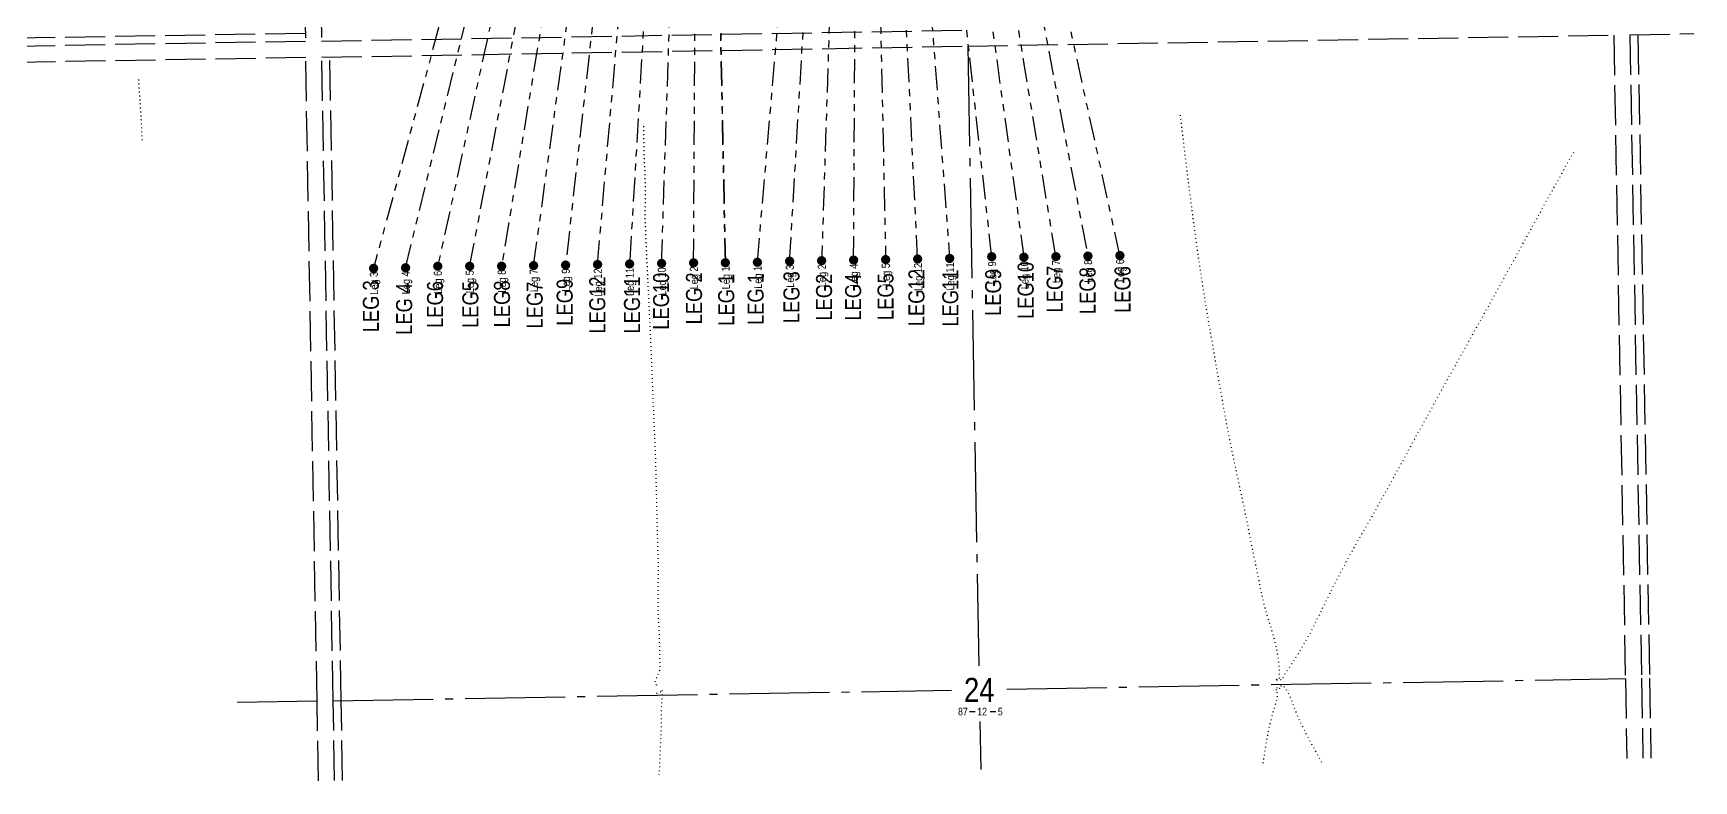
# Model space of a CAD drawing. Extents: x 570482 to 581403, y 6264409 to 6273171.
# Drawn here: x 574429 to 576503, y 6268876 to 6269811 of the extents above; entities that cross this region are included whole.
import ezdxf
from ezdxf.enums import TextEntityAlignment as Align

# ---------------------------------------------------------------- set-up
doc = ezdxf.new("R2010")
doc.units = 0
doc.header["$LTSCALE"] = 5
for name, pattern in [('foc-DOT', [1, 0.2, -0.8]), ('foc-DRILLPATH', [14.75, 6, -1.75, 1.75, -1.75, 1.75, -1.75]), ('foc-QUARTERLINE', [33, 25, -3, 2, -3]), ('foc-UNSURVEYED', [12.5, 10, -2.5])]:
    doc.linetypes.add(name, pattern=pattern)
for name, color, linetype in [('10', 1, 'Continuous'), ('9', 3, 'Continuous'), ('ABADATA-DRILL', 8, 'foc-DOT'), ('DETAIL-T', 7, 'Continuous'), ('L-MON', 1, 'Continuous'), ('L-QSEC', 8, 'foc-QUARTERLINE'), ('L-SECLBL', 7, 'Continuous'), ('L-USEC', 7, 'foc-UNSURVEYED'), ('P-PDRILLPATH', 12, 'foc-DRILLPATH'), ('S-3', 3, 'Continuous'), ('S-4', 4, 'Continuous')]:
    doc.layers.add(name, color=color, linetype=linetype)
doc.styles.add('80CG', font='ARIALN.TTF', dxfattribs={"height": 10})
doc.styles.add('80L', font='ARIALN.TTF', dxfattribs={"height": 10})
doc.styles.add('SIMPLEX', font='ARIALN.TTF')

# ---------------------------------------------------------------- blocks, each defined once
blk = doc.blocks.new('L-SECLBL')
at = {"layer": '9', "color": 7}
for p, q in [((-5.1, -27.8), (-12.3, -27.8)), ((20.7, -27.8), (13.5, -27.8))]:
    blk.add_line(p, q, dxfattribs=at)
at = {"layer": '10', "color": 2, "style": 'SIMPLEX'}
blk.add_attdef('SEC', text='', height=30, dxfattribs=at).set_placement((0, 0), align=Align.MIDDLE)
at = {"layer": '10', "color": 5, "style": '80L'}
blk.add_attdef('TWP', text='', height=9.5, dxfattribs=at).set_placement((-14.4, -27.4), align=Align.MIDDLE_RIGHT)
blk.add_attdef('RGE', text='', height=9.5, dxfattribs=at).set_placement((3.6, -27.4), align=Align.MIDDLE_CENTER)
blk.add_attdef('MER', text='', height=9.5, dxfattribs=at).set_placement((23.2, -27.4), align=Align.MIDDLE_LEFT)
blk = doc.blocks.new('plbh')
at = {"layer": 'L-MON'}
h = blk.add_hatch(color=255, dxfattribs=at)
h.dxf.hatch_style = 1
edge = h.paths.add_edge_path()
edge.add_arc((0, 0), 1.16, 0, 360)
h = blk.add_hatch(color=256, dxfattribs=at)
h.dxf.hatch_style = 1
h.paths.add_polyline_path([(-0.96, 0, 1), (0.96, 0, 1)])
h.paths.add_polyline_path([(0.91, 0, -1), (-0.91, 0, -1)], flags=16)
h.paths.add_polyline_path([(0.45, 0, -1), (-0.45, 0, -1)], flags=0)
h = blk.add_hatch(color=256, dxfattribs=at)
h.dxf.hatch_style = 1
h.paths.add_polyline_path([(-0.45, 0, 1), (0.45, 0, 1)])
h.paths.add_polyline_path([(0.4, 0, -1), (-0.4, 0, -1)], flags=16)
at = {"layer": 'L-MON', "color": 240}
for radius in [0.96, 0.91, 0.45, 0.4]:
    blk.add_circle((0, 0), radius, dxfattribs=at)

msp = doc.modelspace()

# ---------------------------------------------------------------- linework, layer by layer
at = {"layer": 'ABADATA-DRILL', "flags": 128}
for points in [[(574565.463, 6269676.671), (574565.034, 6269685.556), (574564.546, 6269695.079), (574564.028, 6269704.601), (574563.45, 6269714.103), (574562.832, 6269723.603), (574562.204, 6269733.104), (574561.746, 6269739.776), (574560.759, 6269753.741)], [(575207.562, 6268995.945), (575207.562, 6268995.945), (575207.592, 6268995.936), (575207.705, 6268995.818), (575207.14, 6268996.047), (575206.417, 6268996.775), (575206.284, 6268997.502), (575206.333, 6268998.133), (575206.28, 6268998.893), (575206.084, 6268999.789), (575206.162, 6269001.021), (575206.621, 6269002.199), (575206.825, 6269002.523), (575206.844, 6269002.583), (575206.822, 6269002.703), (575206.805, 6269003.063), (575206.972, 6269003.806), (575207.473, 6269004.865), (575208.32, 6269006.2), (575209.311, 6269007.828), (575210.313, 6269009.966), (575211.187, 6269012.562), (575211.788, 6269015.323), (575212.065, 6269018.259), (575212.114, 6269021.16), (575212.132, 6269024.081), (575212.059, 6269027.03), (575211.89, 6269030.358), (575211.774, 6269034.016), (575211.702, 6269038.056), (575211.653, 6269042.515), (575211.606, 6269047.405), (575211.518, 6269052.885), (575211.354, 6269058.703), (575211.107, 6269064.739), (575210.758, 6269071.384), (575210.345, 6269078.278), (575210.154, 6269081.705), (575209.936, 6269085.542), (575209.785, 6269088.939), (575209.671, 6269093.118), (575209.603, 6269100.838), (575209.69, 6269108.861), (575209.795, 6269117.044), (575209.882, 6269125.607), (575210.036, 6269134.341), (575210.139, 6269143.144), (575209.93, 6269152.112), (575209.514, 6269161.426), (575209.219, 6269170.672), (575209.07, 6269180.131), (575208.871, 6269189.639), (575208.64, 6269199.216), (575208.421, 6269208.674), (575208.129, 6269218.34), (575207.86, 6269227.847), (575207.63, 6269237.345), (575207.436, 6269247.123), (575207.264, 6269256.771), (575207.03, 6269266.548), (575206.735, 6269275.785), (575206.425, 6269284.741), (575206.066, 6269294.226), (575205.656, 6269303.81), (575205.224, 6269313.454), (575204.809, 6269322.678), (575204.43, 6269332.173), (575204.017, 6269341.287), (575203.567, 6269350.85), (575203.194, 6269360.545), (575202.881, 6269370.271), (575202.498, 6269379.936), (575202.066, 6269389.62), (575201.686, 6269399.134), (575201.277, 6269408.649), (575200.854, 6269418.323), (575200.442, 6269427.987), (575200.068, 6269437.742), (575199.606, 6269447.395), (575199.093, 6269457.087), (575198.661, 6269466.181), (575198.217, 6269475.905), (575197.773, 6269485.108), (575197.322, 6269494.722), (575196.906, 6269504.046), (575196.444, 6269513.689), (575196.004, 6269523.233), (575195.544, 6269532.746), (575195.092, 6269542.409), (575194.692, 6269551.914), (575194.283, 6269560.868), (575193.841, 6269570.522), (575193.526, 6269580.338), (575193.591, 6269590.14), (575193.829, 6269599.796), (575193.928, 6269609.399), (575193.868, 6269618.92), (575193.658, 6269628.478), (575193.283, 6269638.283), (575192.804, 6269647.786), (575192.309, 6269657.548), (575192.068, 6269667.165), (575192.03, 6269676.596), (575191.923, 6269684.286), (575191.603, 6269698.282)], [(575982.313, 6269002.811), (575981.506, 6269002.087), (575981.477, 6269002.056), (575980.927, 6269001.486), (575980.65, 6269000.761), (575980.963, 6269001.137), (575981.923, 6269002.804), (575983.192, 6269003.987), (575984.753, 6269005.095), (575985.26, 6269005.215), (575985.021, 6269004.62), (575985.213, 6269004.514), (575985.847, 6269004.865), (575985.955, 6269004.947), (575985.994, 6269005.028), (575986.002, 6269005.118), (575985.945, 6269005.497), (575985.784, 6269006.134), (575985.639, 6269006.992), (575985.62, 6269008.001), (575985.699, 6269009.193), (575985.765, 6269010.524), (575985.767, 6269012.095), (575985.775, 6269013.845), (575985.719, 6269015.835), (575985.563, 6269018.412), (575985.298, 6269021.468), (575984.907, 6269024.841), (575984.44, 6269028.554), (575983.855, 6269032.704), (575983.095, 6269037.181), (575982.14, 6269041.864), (575980.914, 6269047.193), (575979.502, 6269052.869), (575978.664, 6269056.074), (575977.914, 6269058.801), (575976.114, 6269064.94), (575974.17, 6269071.236), (575972.131, 6269077.83), (575970.108, 6269084.665), (575968.099, 6269091.8), (575966.134, 6269099.276), (575964.311, 6269107.194), (575962.551, 6269115.534), (575960.777, 6269124.043), (575959.009, 6269132.823), (575957.157, 6269141.771), (575955.266, 6269150.728), (575953.411, 6269159.856), (575951.545, 6269169.084), (575949.72, 6269178.193), (575947.897, 6269187.241), (575946.027, 6269196.659), (575944.135, 6269206.187), (575942.164, 6269215.683), (575940.123, 6269225.178), (575938.176, 6269234.434), (575936.117, 6269243.768), (575934.016, 6269253.282), (575931.985, 6269262.767), (575930.104, 6269271.705), (575930.027, 6269272.083), (575928.056, 6269281.549), (575926.128, 6269290.876), (575924.25, 6269300.194), (575922.371, 6269309.542), (575920.46, 6269318.999), (575918.744, 6269328.249), (575917.136, 6269337.532), (575915.413, 6269347.112), (575913.724, 6269356.514), (575911.99, 6269366.164), (575910.441, 6269374.947), (575908.77, 6269384.459), (575907.113, 6269393.691), (575905.484, 6269403.083), (575903.925, 6269412.456), (575902.285, 6269421.868), (575900.598, 6269431.149), (575898.96, 6269440.441), (575897.286, 6269450.113), (575895.761, 6269459.257), (575894.21, 6269468.73), (575892.711, 6269478.115), (575891.216, 6269487.83), (575889.683, 6269497.434), (575888.18, 6269506.998), (575886.791, 6269516.385), (575885.349, 6269525.94), (575883.906, 6269535.516), (575882.567, 6269544.923), (575881.351, 6269554.083), (575880.116, 6269563.242), (575878.876, 6269572.681), (575877.626, 6269582.12), (575876.436, 6269591.55), (575875.282, 6269601.211), (575874.009, 6269610.79), (575872.789, 6269620.219), (575871.565, 6269629.919), (575870.367, 6269639.219), (575869.175, 6269648.739), (575867.97, 6269658.449), (575866.863, 6269667.75), (575865.721, 6269677.281), (575864.556, 6269686.992), (575863.723, 6269694.338), (575862.065, 6269709.251)], [(575982.313, 6269002.811), (575982.94, 6269002.462), (575983.465, 6269002.192), (575983.892, 6269001.809), (575984.55, 6269001.901), (575985.593, 6269002.28), (575987.654, 6269002.837), (575989.473, 6269003.44), (575989.979, 6269003.669), (575989.653, 6269004.014), (575989.663, 6269004.564), (575989.953, 6269005.119), (575990.012, 6269005.19), (575990.091, 6269005.211), (575990.211, 6269005.224), (575990.359, 6269005.356), (575990.55, 6269005.82), (575990.876, 6269006.646), (575991.395, 6269007.775), (575992.171, 6269009.15), (575993.281, 6269010.81), (575994.686, 6269012.746), (575996.307, 6269014.975), (575998.121, 6269017.518), (576000.167, 6269020.515), (576002.278, 6269023.834), (576004.532, 6269027.535), (576006.98, 6269031.53), (576009.615, 6269035.728), (576012.434, 6269040.27), (576015.349, 6269045.013), (576018.388, 6269050.088), (576021.44, 6269055.534), (576024.543, 6269061.501), (576027.605, 6269067.547), (576030.789, 6269074.006), (576034.136, 6269080.857), (576037.671, 6269087.872), (576040.878, 6269094.18), (576041.302, 6269095.038), (576044.998, 6269102.536), (576048.76, 6269110.245), (576052.815, 6269118.309), (576056.979, 6269126.456), (576061.135, 6269134.512), (576065.564, 6269142.913), (576070.104, 6269151.316), (576074.741, 6269159.821), (576078.944, 6269167.508), (576083.575, 6269175.832), (576088.324, 6269184.249), (576093.279, 6269192.91), (576097.964, 6269200.995), (576102.813, 6269209.424), (576107.494, 6269217.71), (576112.115, 6269226.034), (576116.865, 6269234.451), (576121.644, 6269242.859), (576126.323, 6269251.274), (576131.01, 6269259.83), (576135.618, 6269268.304), (576140.178, 6269276.668), (576144.661, 6269284.9), (576149.238, 6269293.394), (576153.816, 6269301.927), (576158.433, 6269310.422), (576163.115, 6269318.728), (576167.911, 6269327.295), (576172.522, 6269335.63), (576177.179, 6269344.135), (576181.719, 6269352.538), (576186.269, 6269360.901), (576190.667, 6269368.852), (576195.318, 6269377.167), (576200.134, 6269385.755), (576204.765, 6269394.08), (576209.493, 6269402.526), (576214.222, 6269410.983), (576218.543, 6269418.762), (576223.32, 6269427.299), (576227.941, 6269435.604), (576232.66, 6269444.04), (576237.274, 6269452.164), (576242.004, 6269460.551), (576246.713, 6269468.967), (576251.266, 6269477.2), (576255.854, 6269485.694), (576260.453, 6269494.089), (576265.103, 6269502.454), (576269.752, 6269510.899), (576274.401, 6269519.334), (576279.149, 6269527.821), (576283.78, 6269536.145), (576288.417, 6269544.67), (576293.064, 6269553.185), (576297.742, 6269561.721), (576302.448, 6269570.267), (576307.038, 6269578.651), (576311.627, 6269587.065), (576316.21, 6269595.309), (576320.832, 6269603.583), (576325.365, 6269611.746), (576330.106, 6269620.073), (576334.758, 6269628.368), (576339.414, 6269636.933), (576343.887, 6269645.135), (576348.557, 6269653.541), (576355.09, 6269665.05)], [(575982.508, 6268992.015), (575982.7, 6268992.459), (575982.804, 6268992.791), (575982.879, 6268993.052), (575983.002, 6268993.444), (575982.649, 6268993.058), (575981.951, 6268991.825), (575981.43, 6268990.776), (575981.289, 6268990.243), (575981.53, 6268990.187), (575981.916, 6268990.424), (575982.222, 6268990.64), (575982.253, 6268990.631), (575982.255, 6268990.48), (575982.236, 6268989.9), (575982.285, 6268988.831), (575982.429, 6268987.483), (575982.568, 6268985.875), (575982.672, 6268983.987), (575982.738, 6268982.018), (575982.671, 6268980.176), (575982.347, 6268978.19), (575981.778, 6268975.9), (575981.026, 6268973.196), (575980.053, 6268970.038), (575978.975, 6268966.578), (575977.873, 6268962.777), (575976.688, 6268958.615), (575975.412, 6268953.931), (575974.074, 6268948.836), (575972.8, 6268943.483), (575971.688, 6268938.002), (575970.499, 6268931.859), (575969.337, 6268925.307), (575968.182, 6268918.315), (575967.019, 6268911.243), (575965.911, 6268903.952), (575964.894, 6268896.553), (575964.859, 6268896.305)], [(575985.519, 6268992.07), (575985.969, 6268992.098), (575986.003, 6268991.878), (575985.899, 6268991.546), (575985.937, 6268991.647), (575986.158, 6268992.161), (575986.827, 6268992.743), (575987.388, 6268993.273), (575987.439, 6268993.764), (575987.38, 6268994.263), (575987.685, 6268995.079), (575988.787, 6268996.119), (575988.956, 6268996.182), (575989.207, 6268996.117), (575989.684, 6268995.745), (575990.426, 6268995.078), (575991.362, 6268994.165), (575992.425, 6268992.924), (575993.533, 6268991.374), (575994.575, 6268989.592), (575995.488, 6268987.758), (575996.546, 6268985.697), (575997.789, 6268983.309), (575999.128, 6268980.573), (576000.557, 6268977.308), (576001.993, 6268973.683), (576003.559, 6268969.471), (576005.221, 6268964.91), (576007.082, 6268959.893), (576009.228, 6268954.56), (576011.836, 6268949.176), (576014.787, 6268943.569), (576017.754, 6268937.671), (576020.867, 6268931.426), (576024.276, 6268924.816), (576028.01, 6268917.963), (576031.856, 6268911.001), (576035.793, 6268904.01), (576039.527, 6268897.579)], [(575207.556, 6268985.925), (575207.556, 6268985.925), (575207.627, 6268985.896), (575208.939, 6268985.81), (575210.363, 6268986.135), (575211.605, 6268986.607), (575212.801, 6268987.389), (575213.169, 6268988.615), (575213.044, 6268989.463), (575213.834, 6268990.067), (575213.953, 6268990.09), (575214.066, 6268989.932), (575214.195, 6268989.404), (575214.341, 6268988.516), (575214.463, 6268987.288), (575214.541, 6268985.729), (575214.543, 6268983.949), (575214.511, 6268981.788), (575214.404, 6268979.396), (575214.182, 6268976.702), (575213.924, 6268973.786), (575213.723, 6268970.462), (575213.587, 6268966.879), (575213.488, 6268962.907), (575213.445, 6268958.586), (575213.427, 6268953.954), (575213.376, 6268948.973), (575213.283, 6268943.51), (575213.159, 6268937.597), (575212.987, 6268931.493), (575212.708, 6268925.267), (575212.326, 6268918.669), (575212.028, 6268911.823), (575211.771, 6268904.337), (575211.387, 6268896.719), (575210.911, 6268888.639), (575210.733, 6268883.431)]]:
    msp.add_lwpolyline(points, dxfattribs=at)
at = {"layer": 'L-QSEC'}
for p, q in [((575596.432, 6269794.329), (575610.26, 6269020.071)), ((575645.331, 6268990.681), (576417.825, 6269003.944)), ((574783.665, 6268975.887), (574683.68, 6268974.194)), ((574803.774, 6268976.232), (575576.088, 6268989.492)), ((575611.509, 6268950.112), (575612.578, 6268890.291))]:
    msp.add_line(p, q, dxfattribs=at)
at = {"layer": 'L-USEC'}
for p, q in [((574754.888, 6270604.499), (574769.101, 6269800.247)), ((574774.996, 6270604.854), (574789.21, 6269800.593)), ((574768.924, 6269810.297), (573962.061, 6269796.634)), ((574789.21, 6269800.593), (575596.087, 6269814.438)), ((575596.432, 6269794.329), (576403.305, 6269808.173)), ((576403.305, 6269808.173), (576417.825, 6269003.944)), ((576423.412, 6269808.56), (576503.286, 6269810.099)), ((576423.412, 6269808.56), (576437.933, 6269004.307)), ((576433.462, 6269808.754), (576447.982, 6269004.524)), ((574769.101, 6269800.247), (573962.247, 6269786.586)), ((574789.565, 6269780.484), (575596.432, 6269794.329)), ((574769.456, 6269780.139), (573962.588, 6269766.477)), ((574783.665, 6268975.887), (574769.456, 6269780.139)), ((574803.774, 6268976.242), (574789.565, 6269780.484)), ((574813.823, 6268976.405), (574799.614, 6269780.657)), ((576417.825, 6269003.944), (576419.628, 6268904.068)), ((576437.933, 6269004.307), (576439.736, 6268904.411)), ((576447.982, 6269004.524), (576449.786, 6268904.583)), ((574785.427, 6268876.171), (574783.665, 6268975.887)), ((574805.535, 6268876.515), (574803.774, 6268976.242)), ((574815.584, 6268876.686), (574813.823, 6268976.405))]:
    msp.add_line(p, q, dxfattribs=at)
at = {"layer": 'P-PDRILLPATH'}
for p, q in [((575262.975, 6271029.144), (574854.206, 6269516.668)), ((574894.184, 6269517.354), (575262.975, 6271029.144)), ((575262.975, 6271029.144), (574934.161, 6269518.04)), ((574974.138, 6269518.726), (575262.975, 6271029.144)), ((575262.975, 6271029.144), (575014.115, 6269519.412)), ((575054.092, 6269520.097), (575262.975, 6271029.144)), ((575262.975, 6271029.144), (575094.069, 6269520.783)), ((575134.046, 6269521.469), (575262.975, 6271029.144)), ((575262.975, 6271029.144), (575174.024, 6269522.155)), ((575214.001, 6269522.841), (575262.975, 6271029.144)), ((575253.978, 6269523.527), (575262.975, 6271029.144)), ((575293.666, 6269523.608), (575262.975, 6271029.144)), ((575333.643, 6269524.294), (575462.077, 6271019.627)), ((575373.909, 6269525.585), (575462.077, 6271019.627)), ((575462.077, 6271019.627), (575413.886, 6269526.271)), ((575453.864, 6269526.957), (575462.077, 6271019.627)), ((575462.077, 6271019.627), (575493.841, 6269527.643)), ((575533.818, 6269528.329), (575462.077, 6271019.627)), ((575462.077, 6271019.627), (575573.795, 6269529.015)), ((575626.533, 6269529.92), (575462.077, 6271019.627)), ((575462.077, 6271019.627), (575666.51, 6269530.606)), ((575706.487, 6269531.292), (575462.077, 6271019.627)), ((575462.077, 6271019.627), (575746.464, 6269531.978)), ((575786.441, 6269532.664), (575462.077, 6271019.627))]:
    msp.add_line(p, q, dxfattribs=at)
at = {"layer": 'P-PDRILLPATH', "flags": 128}
for points in [[(575262.975, 6271029.144), (575293.666, 6269523.608)], [(575333.643, 6269524.294), (575462.077, 6271019.627)]]:
    msp.add_lwpolyline(points, dxfattribs=at)

# ---------------------------------------------------------------- block references
at = {"layer": 'L-MON', "color": 3, "xscale": 5, "yscale": 5, "zscale": 5}
for p in [(575453.864, 6269526.957), (575493.841, 6269527.643), (575533.818, 6269528.329), (575573.795, 6269529.015), (575626.385, 6269531.259), (575666.51, 6269530.606), (575706.487, 6269531.292), (575746.464, 6269531.978), (575786.441, 6269532.664), (574854.206, 6269516.668), (574894.184, 6269517.354), (574934.434, 6269519.297), (574974.247, 6269519.297), (575014.115, 6269519.412), (575054.092, 6269520.097), (575094.069, 6269520.783), (575134.046, 6269521.469), (575174.024, 6269522.155), (575214.001, 6269522.841), (575253.978, 6269523.527), (575373.909, 6269525.585), (575413.886, 6269526.271)]:
    msp.add_blockref('plbh', p, dxfattribs=at)
at = {"layer": 'L-MON', "xscale": 4.997878399999975, "yscale": 4.997878399999975, "zscale": 9.995756799999942}
for p in [(575293.666, 6269523.608), (575333.643, 6269524.294)]:
    msp.add_blockref('plbh', p, dxfattribs=at)
at = {"layer": 'L-SECLBL', "xscale": 0.99957568, "yscale": 0.99957568, "zscale": 0.99957568}
msp.add_blockref('L-SECLBL', (575610.795, 6268990.088), dxfattribs=at).add_auto_attribs({'SEC': '24', 'TWP': '87', 'RGE': '12', 'MER': '5'})

# ---------------------------------------------------------------- texts
at = {"layer": 'DETAIL-T', "color": 3, "char_height": 19.9915, "width": 233.47061, "attachment_point": 5, "rotation": 90, "style": '80CG'}
for s, insert in [('LEG 3', (575376.368, 6269480.618)), ('LEG12', (575532.476, 6269479.971)), ('LEG11', (575574.732, 6269479.436)), ('LEG9', (575628.293, 6269486.523)), ('LEG10', (575668.873, 6269489.058)), ('LEG7', (575705.087, 6269490.741)), ('LEG8', (575746.136, 6269488.775)), ('LEG6', (575789.87, 6269490.231)), ('LEG 3', (574850.996, 6269469.273)), ('LEG 4', (574892.562, 6269465.994)), ('LEG6', (574931.168, 6269471.505)), ('LEG5', (574975.289, 6269471.505)), ('LEG8', (575014.736, 6269472.197)), ('LEG7', (575055.566, 6269470.814)), ('LEG9', (575093.081, 6269474.285)), ('LEG12', (575133.796, 6269470.814)), ('LEG11', (575177.142, 6269470.814)), ('LEG10', (575213.483, 6269475.627)), ('LEG 2', (575254.623, 6269479.111)), ('LEG 1', (575294.841, 6269477.401)), ('LEG 1', (575331.584, 6269478.342)), ('LEG2', (575417.027, 6269480.609)), ('LEG4', (575453.384, 6269480.609)), ('LEG5', (575493.85, 6269481.305))]:
    msp.add_mtext(s, dxfattribs=dict(at, insert=insert))
at = {"layer": 'S-3', "style": '80L'}
for s, p in [('Leg 3', (574856.112, 6269497.876)), ('Leg 4', (574896.089, 6269498.562)), ('Leg 6', (574936.067, 6269499.248)), ('Leg 5', (574976.044, 6269499.934)), ('Leg 8', (575016.021, 6269500.62)), ('Leg 7', (575055.998, 6269501.306)), ('Leg 9', (575095.975, 6269501.992)), ('Leg 12', (575135.952, 6269498.981)), ('Leg 11', (575175.929, 6269499.667)), ('Leg 10', (575215.907, 6269500.353)), ('Leg 2', (575255.884, 6269504.736)), ('Leg 1', (575295.572, 6269504.817))]:
    msp.add_text(s, height=9.9958, rotation=91.0122, dxfattribs=at).set_placement(p, align=Align.MIDDLE)
at = {"layer": 'S-4', "style": '80L'}
for s, p in [('Leg 1', (575335.549, 6269505.503)), ('Leg 3', (575375.815, 6269506.794)), ('Leg 2', (575415.792, 6269507.48)), ('Leg 4', (575455.769, 6269508.166)), ('Leg 5', (575495.747, 6269508.852)), ('Leg 12', (575535.985, 6269505.878)), ('Leg 11', (575575.962, 6269506.564)), ('Leg 9', (575628.438, 6269511.129)), ('Leg 10', (575668.677, 6269508.155)), ('Leg 7', (575708.393, 6269512.5)), ('Leg 8', (575748.37, 6269513.186)), ('Leg 6', (575788.347, 6269513.872))]:
    msp.add_text(s, height=9.9958, rotation=91.0122, dxfattribs=at).set_placement(p, align=Align.MIDDLE)

doc.saveas('drawing.dxf')
